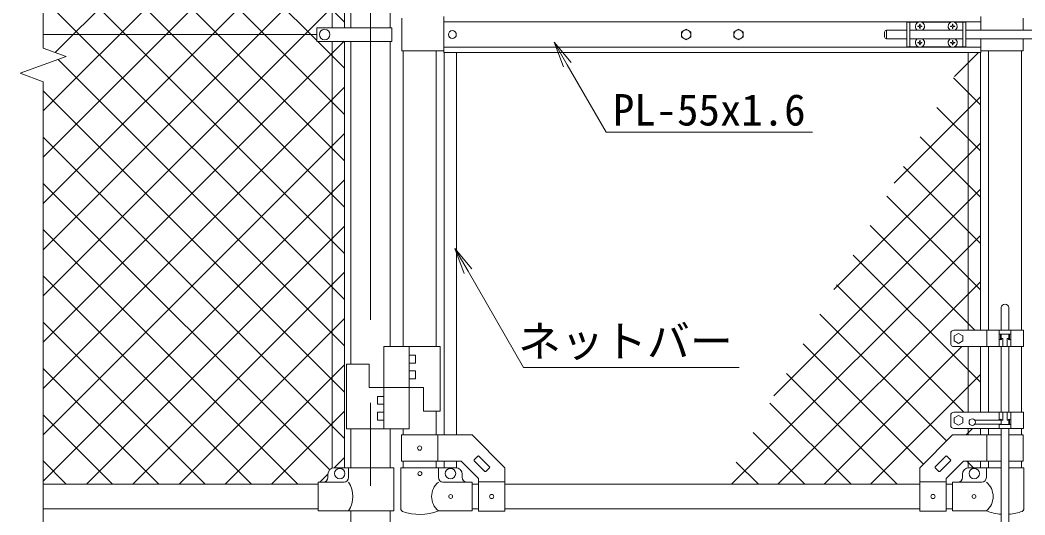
# Model space of a CAD drawing. Units: millimetres, scale not verified. Extents: x -4200 to 4200, y -2970 to 2970.
# Drawn here: x -51 to 1484, y -498 to 258 of the extents above; entities that cross this region are included whole.
import ezdxf
from ezdxf.enums import TextEntityAlignment as Align

# ---------------------------------------------------------------- set-up
doc = ezdxf.new("R2010")
doc.units = ezdxf.units.MM
doc.header["$LTSCALE"] = 20
doc.linetypes.add('USER1', pattern=[50.8, 31.75, -6.35, 6.35, -6.35])
for name, color, linetype, lineweight in [('0-2_D-BMK', 2, 'USER1', 13), ('0-3_D-STR1', 1, 'Continuous', 18), ('0-6_D-STR3', 3, 'Continuous', 13), ('0-7_0', 7, 'Continuous', 9), ('0-8_D-STR-DIM', 7, 'Continuous', 9), ('0-9_D-STR2', 7, 'Continuous', 9), ('0-A_D-STR-TXT', 7, 'Continuous', 9)]:
    doc.layers.add(name, color=color, linetype=linetype, lineweight=lineweight)
doc.styles.add('ＭＳ ゴシック', font='')
doc.styles.get('ＭＳ ゴシック').set_extended_font_data('MS Gothic')

# ---------------------------------------------------------------- blocks, each defined once
blk = doc.blocks.new('MLeader3')
at = {"layer": '0-7_0'}
blk.add_line((779, 186.87), (764.77, 224.84), dxfattribs=at)
for points in [[(790.54, 193.54), (764.77, 224.84), (784.77, 190.2)], [(784.77, 190.2), (844.16, 87.34), (1152.08, 87.34), (1159.28, 87.34)]]:
    blk.add_lwpolyline(points, dxfattribs=at)
blk = doc.blocks.new('MLeader4')
at = {"layer": '0-7_0'}
blk.add_line((627.49, -128.6), (613.27, -90.63), dxfattribs=at)
for points in [[(639.04, -121.93), (613.27, -90.63), (633.27, -125.27)], [(633.27, -125.27), (718.21, -272.4), (1040.32, -272.4), (1047.52, -272.4)]]:
    blk.add_lwpolyline(points, dxfattribs=at)

msp = doc.modelspace()

# ---------------------------------------------------------------- linework, layer by layer
at = {"layer": '0-2_D-BMK'}
msp.add_line((484.22, 1451.52), (484.22, -868.63), dxfattribs=at)
at = {"layer": '0-3_D-STR1'}
for p, q in [((425.72, 899), (425.72, 246.87)), ((444.72, 898.37), (444.72, 246.87)), ((453.97, 689.87), (453.97, 246.87)), ((514.47, 689.87), (514.47, 246.87)), ((425.72, 225.87), (425.72, -426.27)), ((444.72, 225.87), (444.72, -425.63)), ((453.97, 225.87), (453.97, -267.23)), ((514.47, 225.87), (514.47, -240.23)), ((533.97, 211.37), (533.97, -240.23)), ((584.77, 211.37), (584.77, -240.23)), ((596.87, 208.87), (596.87, -375.63)), ((615.87, 208.87), (615.87, -375.63)), ((1397.07, 208.87), (1397.07, -215.63)), ((1416.07, 208.87), (1416.07, -215.63)), ((1428.17, 211.37), (1428.17, -215.63)), ((1478.97, 211.37), (1478.97, -215.63)), ((1397.07, -240.63), (1397.07, -340.63)), ((1416.07, -240.63), (1416.07, -340.63)), ((1428.17, -240.63), (1428.17, -340.63)), ((1478.97, -240.63), (1478.97, -340.63)), ((584.77, -339.23), (584.77, -375.63)), ((453.97, -366.23), (453.97, -425.63)), ((514.47, -366.23), (514.47, -425.63)), ((533.97, -366.23), (533.97, -375.63)), ((1397.07, -365.63), (1397.07, -375.63)), ((1416.07, -365.63), (1416.07, -375.63)), ((1428.17, -365.63), (1428.17, -375.63)), ((1478.97, -365.63), (1478.97, -375.63)), ((533.97, -415.63), (533.97, -425.63)), ((584.77, -415.63), (584.77, -425.63)), ((596.87, -415.63), (596.87, -425.63)), ((615.87, -415.63), (615.87, -425.75)), ((1397.07, -415.63), (1397.07, -425.75)), ((1416.07, -415.63), (1416.07, -425.63)), ((1428.17, -415.63), (1428.17, -425.63)), ((1478.97, -415.63), (1478.97, -425.63)), ((404.22, -450.63), (-15.78, -450.63)), ((649.37, -450.63), (639.37, -450.63)), ((1323.57, -450.63), (689.37, -450.63)), ((1373.57, -450.63), (1363.57, -450.63)), ((404.22, -488.63), (-15.78, -488.63)), ((649.37, -488.63), (639.37, -488.63)), ((1323.57, -488.63), (689.37, -488.63)), ((1373.57, -488.63), (1363.57, -488.63)), ((453.97, -491.63), (453.97, -838.63)), ((514.47, -491.63), (514.47, -838.63))]:
    msp.add_line(p, q, dxfattribs=at)
at = {"layer": '0-6_D-STR3'}
for p, q in [((532.37, 261.37), (532.37, 211.37)), ((596.47, 263.87), (596.47, 208.87)), ((1416.47, 263.87), (1416.47, 242.87)), ((1481.07, 261.37), (1481.07, 242.87)), ((402.22, 225.87), (402.22, 246.87)), ((402.22, 246.87), (517.02, 246.87)), ((517.02, 225.87), (517.02, 246.87)), ((1416.47, 255.87), (596.47, 255.87)), ((1303.57, 255.37), (1303.57, 217.37)), ((1320.97, 255.37), (1303.57, 255.37)), ((1308.07, 255.37), (1308.07, 217.37)), ((1320.42, 248.47), (1320.42, 248.87)), ((1321.71, 248.45), (1320.42, 248.47)), ((1323.17, 252.02), (1323.15, 250.72)), ((1323.17, 245.72), (1323.15, 247.01)), ((1323.96, 252.02), (1323.17, 252.02)), ((1323.96, 245.72), (1323.17, 245.72)), ((1323.96, 252.02), (1323.98, 250.72)), ((1323.96, 245.72), (1323.98, 247.01)), ((1325.42, 249.29), (1326.72, 249.26)), ((1370.97, 255.37), (1326.16, 255.37)), ((1326.72, 249.26), (1326.72, 248.87)), ((1371.71, 249.29), (1370.42, 249.26)), ((1370.42, 249.26), (1370.42, 248.87)), ((1373.17, 252.02), (1373.15, 250.72)), ((1373.17, 245.72), (1373.15, 247.01)), ((1373.96, 252.02), (1373.17, 252.02)), ((1373.96, 245.72), (1373.17, 245.72)), ((1373.96, 252.02), (1373.98, 250.72)), ((1373.96, 245.72), (1373.98, 247.01)), ((1375.42, 248.45), (1376.72, 248.47)), ((1393.57, 255.37), (1376.16, 255.37)), ((1376.72, 248.47), (1376.72, 248.87)), ((1389.07, 255.37), (1389.07, 217.37)), ((1393.57, 255.37), (1393.57, 217.37)), ((402.22, 236.37), (-15.78, 236.37)), ((1269.62, 239.87), (1269.62, 232.87)), ((1283.57, 242.87), (1272.62, 242.87)), ((1272.62, 242.87), (1272.62, 229.87)), ((1283.41, 242.87), (1303.57, 242.87)), ((1308.07, 242.87), (1389.07, 242.87)), ((1393.57, 242.87), (1574.87, 242.87)), ((402.22, 225.87), (517.02, 225.87)), ((1416.47, 216.87), (596.47, 216.87)), ((1283.57, 229.87), (1272.62, 229.87)), ((1283.41, 229.87), (1303.57, 229.87)), ((1320.97, 217.37), (1303.57, 217.37)), ((1308.07, 229.87), (1389.07, 229.87)), ((1320.42, 223.47), (1320.42, 223.87)), ((1321.71, 223.45), (1320.42, 223.47)), ((1323.17, 227.02), (1323.15, 225.72)), ((1323.17, 220.72), (1323.15, 222.01)), ((1323.96, 227.02), (1323.17, 227.02)), ((1323.96, 220.72), (1323.17, 220.72)), ((1323.96, 227.02), (1323.98, 225.72)), ((1323.96, 220.72), (1323.98, 222.01)), ((1325.42, 224.29), (1326.72, 224.26)), ((1325.42, 223.45), (1326.72, 223.47)), ((1370.97, 217.37), (1326.16, 217.37)), ((1326.72, 224.26), (1326.72, 223.87)), ((1326.72, 223.47), (1326.72, 223.87)), ((1371.71, 224.29), (1370.42, 224.26)), ((1370.42, 224.26), (1370.42, 223.87)), ((1373.17, 227.02), (1373.15, 225.72)), ((1373.17, 220.72), (1373.15, 222.01)), ((1373.96, 227.02), (1373.17, 227.02)), ((1373.96, 220.72), (1373.17, 220.72)), ((1373.96, 227.02), (1373.98, 225.72)), ((1373.96, 220.72), (1373.98, 222.01)), ((1375.42, 224.29), (1376.72, 224.26)), ((1375.42, 223.45), (1376.72, 223.47)), ((1393.57, 217.37), (1376.16, 217.37)), ((1376.72, 224.26), (1376.72, 223.87)), ((1376.72, 223.47), (1376.72, 223.87)), ((1393.57, 229.87), (1574.87, 229.87)), ((1416.47, 229.87), (1416.47, 208.87)), ((1481.07, 229.87), (1481.07, 211.37)), ((596.47, 211.37), (532.37, 211.37)), ((1416.47, 208.87), (596.47, 208.87)), ((1416.47, 211.37), (1481.07, 211.37)), ((1447.57, -180.63), (1447.57, -215.63)), ((1459.57, -180.63), (1459.57, -215.63)), ((1370.57, -220.63), (1370.57, -235.63)), ((1481.57, -215.63), (1375.57, -215.63)), ((1382.57, -220.57), (1389.06, -224.33)), ((1389.06, -224.33), (1389.06, -231.83)), ((1425.56, -215.63), (1425.56, -240.63)), ((1444.56, -215.63), (1444.56, -240.63)), ((1462.57, -221.63), (1444.56, -221.63)), ((1446.86, -221.63), (1446.86, -229.95)), ((1447.57, -221.63), (1447.57, -229.7)), ((1448.57, -228.13), (1449.57, -228.13)), ((1450.07, -228.63), (1450.07, -240.63)), ((1457.07, -228.63), (1457.07, -240.63)), ((1457.57, -228.13), (1458.57, -228.13)), ((1459.57, -221.63), (1459.57, -229.7)), ((1460.27, -221.63), (1460.27, -228.13)), ((1460.27, -221.63), (1460.27, -229.95)), ((1462.57, -215.63), (1462.57, -240.63)), ((1481.57, -215.63), (1481.57, -240.63)), ((504.47, -240.23), (590.47, -240.23)), ((504.47, -240.23), (504.47, -366.23)), ((543.47, -240.23), (543.47, -366.23)), ((590.47, -240.23), (590.47, -339.23)), ((1481.57, -240.63), (1375.57, -240.63)), ((1447.57, -240.63), (1447.57, -340.63)), ((1459.57, -240.63), (1459.57, -340.63)), ((543.47, -253.73), (552.97, -253.73)), ((552.97, -253.73), (552.97, -265.73)), ((447.47, -267.23), (482.47, -267.23)), ((447.47, -267.23), (447.47, -366.23)), ((482.47, -267.23), (482.47, -303.23)), ((543.47, -265.73), (552.97, -265.73)), ((543.47, -277.73), (552.97, -277.73)), ((543.47, -289.73), (552.97, -289.73)), ((552.97, -277.73), (552.97, -289.73)), ((482.47, -303.23), (565.47, -303.23)), ((565.47, -303.23), (565.47, -339.23)), ((494.97, -328.73), (494.97, -316.73)), ((504.47, -316.73), (494.97, -316.73)), ((504.47, -328.73), (494.97, -328.73)), ((494.97, -352.73), (494.97, -340.73)), ((504.47, -340.73), (494.97, -340.73)), ((504.47, -352.73), (494.97, -352.73)), ((565.47, -339.23), (590.47, -339.23)), ((1370.57, -360.63), (1370.57, -345.63)), ((1481.57, -340.63), (1375.57, -340.63)), ((1382.57, -345.68), (1376.07, -349.43)), ((1376.07, -349.43), (1376.07, -356.94)), ((1389.06, -349.43), (1382.57, -345.68)), ((1444.56, -353.06), (1444.56, -340.63)), ((1446.86, -353.06), (1446.86, -351.32)), ((1447.57, -359.63), (1447.57, -351.56)), ((1447.57, -351.56), (1447.57, -354.7)), ((1450.07, -352.63), (1450.07, -340.63)), ((1457.07, -352.63), (1457.07, -340.63)), ((1459.57, -359.63), (1459.57, -351.56)), ((1459.57, -351.56), (1459.57, -354.7)), ((1460.27, -359.63), (1460.27, -351.32)), ((1462.57, -365.63), (1462.57, -340.63)), ((1481.57, -340.63), (1481.57, -365.63)), ((447.47, -366.23), (543.47, -366.23)), ((1481.57, -365.63), (1375.57, -365.63)), ((1376.07, -356.94), (1382.57, -360.69)), ((1447.57, -353.06), (1407.56, -353.06)), ((1447.57, -359.06), (1407.57, -359.06)), ((1444.56, -365.63), (1444.56, -359.06)), ((1462.57, -359.63), (1444.56, -359.63)), ((1446.86, -359.63), (1446.86, -359.06)), ((1447.57, -365.63), (1447.57, -568.63)), ((1448.57, -353.13), (1449.57, -353.13)), ((1457.57, -353.13), (1458.57, -353.13)), ((1459.57, -365.63), (1459.57, -568.63)), ((1460.27, -359.63), (1460.27, -353.13)), ((531.67, -415.63), (531.67, -375.63)), ((587.07, -415.63), (587.07, -375.63)), ((1373.57, -375.63), (1323.57, -425.63)), ((1447.57, -375.63), (1373.57, -375.63)), ((1425.87, -415.63), (1425.87, -375.63)), ((1481.27, -375.63), (1459.57, -375.63)), ((1481.27, -415.63), (1481.27, -375.63)), ((642.7, -413.62), (648.35, -407.97)), ((649.77, -407.97), (666.03, -424.23)), ((1363.16, -407.97), (1346.9, -424.23)), ((1370.23, -413.62), (1364.58, -407.97)), ((519.92, -425.63), (429.22, -425.63)), ((450.82, -425.63), (450.82, -440.63)), ((519.92, -425.63), (519.92, -491.63)), ((530.82, -425.63), (587.92, -425.63)), ((530.82, -425.63), (530.82, -489.33)), ((531.67, -415.63), (622.8, -415.63)), ((587.92, -425.63), (587.92, -440.63)), ((587.92, -425.63), (614.37, -425.63)), ((622.8, -415.63), (649.37, -442.2)), ((642.7, -415.04), (658.96, -431.3)), ((660.38, -431.3), (666.03, -425.64)), ((689.37, -491.88), (689.37, -425.63)), ((1323.57, -491.88), (1323.57, -425.63)), ((1352.55, -431.3), (1346.9, -425.64)), ((1370.23, -415.04), (1353.97, -431.3)), ((1390.13, -415.63), (1363.57, -442.2)), ((1447.57, -415.63), (1390.13, -415.63)), ((1425.02, -425.63), (1398.57, -425.63)), ((1425.02, -425.63), (1425.02, -440.63)), ((1447.57, -425.63), (1425.02, -425.63)), ((1481.27, -415.63), (1459.57, -415.63)), ((1482.12, -425.63), (1459.57, -425.63)), ((1482.12, -425.63), (1482.12, -489.33)), ((419.22, -435.63), (419.22, -440.63)), ((624.37, -440.63), (624.37, -435.63)), ((649.37, -491.88), (649.37, -442.2)), ((1363.57, -491.88), (1363.57, -442.2)), ((1388.57, -440.63), (1388.57, -435.63)), ((443.82, -447.63), (404.22, -447.63)), ((404.22, -447.63), (404.22, -491.63)), ((639.37, -447.63), (594.92, -447.63)), ((639.37, -491.63), (639.37, -447.63)), ((649.37, -447.38), (689.37, -447.38)), ((1363.57, -447.38), (1323.57, -447.38)), ((1373.57, -447.63), (1418.02, -447.63)), ((1373.57, -491.63), (1373.57, -447.63)), ((519.92, -491.63), (404.22, -491.63)), ((639.37, -491.63), (587.92, -491.63)), ((649.37, -491.88), (689.37, -491.88)), ((1363.57, -491.88), (1323.57, -491.88)), ((1373.57, -491.63), (1425.02, -491.63))]:
    msp.add_line(p, q, dxfattribs=at)
for points in [[(1321.71, 249.29), (1320.42, 249.26), (1320.42, 248.87)], [(1325.42, 248.45), (1326.72, 248.47), (1326.72, 248.87)], [(1371.71, 248.45), (1370.42, 248.47), (1370.42, 248.87)], [(1375.42, 249.29), (1376.72, 249.26), (1376.72, 248.87)], [(1321.71, 224.29), (1320.42, 224.26), (1320.42, 223.87)], [(1371.71, 223.45), (1370.42, 223.47), (1370.42, 223.87)], [(1389.06, -231.83), (1382.57, -235.59), (1376.07, -231.83), (1376.07, -224.33), (1382.57, -220.57)], [(1382.57, -360.69), (1389.06, -356.94), (1389.06, -349.43)], [(531.67, -375.63), (639.37, -375.63), (689.37, -425.63)]]:
    msp.add_lwpolyline(points, dxfattribs=at)
for points in [[(966.47, 244.47), (959.45, 240.42), (959.45, 232.32), (966.47, 228.27), (973.48, 232.32), (973.48, 240.42)], [(1046.47, 244.47), (1039.45, 240.42), (1039.45, 232.32), (1046.47, 228.27), (1053.48, 232.32), (1053.48, 240.42)]]:
    msp.add_lwpolyline(points, close=True, dxfattribs=at)
for centre, radius in [((414.22, 236.37), 8), ((609.37, 236.37), 6), ((966.47, 236.37), 7.03), ((1046.47, 236.37), 7.03), ((1403.57, -356.06), 5), ((559.37, -395.63), 3.25), ((437.22, -434.63), 8), ((606.37, -434.63), 8), ((1406.57, -434.63), 8), ((559.77, -434.63), 3), ((606.77, -469.63), 3), ((669.37, -469.63), 3.25), ((1343.57, -469.63), 3.25), ((1406.17, -469.63), 3)]:
    msp.add_circle(centre, radius, dxfattribs=at)
for centre, radius, start, end in [((1323.57, 248.87), 7, 0, 180), ((1323.57, 248.87), 7, 180, 238.99728), ((1321.66, 250.77), 1.49, 270, 0), ((1321.66, 246.96), 1.49, 0, 90), ((1325.47, 250.77), 1.49, 180, 270), ((1325.47, 246.96), 1.49, 90, 180), ((1323.57, 248.87), 7, 301.00272, 0), ((1373.57, 248.87), 7, 0, 180), ((1373.57, 248.87), 7, 180, 238.99728), ((1371.66, 250.77), 1.49, 270, 0), ((1371.66, 246.96), 1.49, 0, 90), ((1375.47, 250.77), 1.49, 180, 270), ((1375.47, 246.96), 1.49, 90, 180), ((1373.57, 248.87), 7, 301.00272, 0), ((1272.62, 239.87), 3, 90, 180), ((1272.62, 232.87), 3, 180, 270), ((1323.57, 223.87), 7, 121.00272, 180), ((1323.57, 223.87), 7, 180, 0), ((1321.66, 225.77), 1.49, 270, 0), ((1321.66, 221.96), 1.49, 0, 90), ((1325.47, 225.77), 1.49, 180, 270), ((1325.47, 221.96), 1.49, 90, 180), ((1323.57, 223.87), 7, 0, 58.99728), ((1373.57, 223.87), 7, 121.00272, 180), ((1373.57, 223.87), 7, 180, 0), ((1371.66, 225.77), 1.49, 270, 0), ((1371.66, 221.96), 1.49, 0, 90), ((1375.47, 225.77), 1.49, 180, 270), ((1375.47, 221.96), 1.49, 90, 180), ((1373.57, 223.87), 7, 0, 58.99728), ((1453.57, -181.73), 6.1, 10.38886, 169.61114), ((1375.57, -220.63), 5, 90, 180), ((1446.56, -227.96), 2.01, 184.89299, 355.10701), ((1449.57, -228.63), 0.5, 0, 90), ((1457.57, -228.63), 0.5, 90, 180), ((1460.57, -227.96), 2.01, 184.89299, 355.10701), ((1375.57, -235.63), 5, 180, 270), ((1375.57, -345.63), 5, 90, 180), ((1446.56, -353.3), 2.01, 4.89299, 175.10701), ((1449.57, -352.63), 0.5, 270, 0), ((1457.57, -352.63), 0.5, 180, 270), ((1460.57, -353.3), 2.01, 4.89299, 175.10701), ((1375.57, -360.63), 5, 180, 270), ((643.41, -414.33), 1, 135, 225), ((649.06, -408.67), 1, 45, 135), ((1363.87, -408.67), 1, 45, 135), ((1369.53, -414.33), 1, 315, 45), ((429.22, -435.63), 10, 90, 180), ((614.37, -435.63), 10, 0, 90), ((665.33, -424.94), 1, 315, 45), ((1347.6, -424.94), 1, 135, 225), ((1398.57, -435.63), 10, 90, 180), ((412.22, -440.63), 7, 270, 0), ((443.82, -440.63), 7, 270, 0), ((594.92, -440.63), 7, 180, 270), ((631.37, -440.63), 7, 180, 270), ((659.67, -430.59), 1, 225, 315), ((1353.26, -430.59), 1, 225, 315), ((1381.57, -440.63), 7, 270, 0), ((1418.02, -440.63), 7, 270, 0), ((416.6, -469.63), 40.68, 327.25964, 32.74036), ((606.11, -469.63), 28.55, 129.59418, 230.40582), ((1406.82, -469.63), 28.55, 309.59418, 50.40582), ((534.12, -489.33), 3.3, 180, 250.77949), ((1478.82, -489.33), 3.3, 289.22051, 0), ((559.37, -416.9), 80, 250.77949, 290.9084), ((1453.57, -416.9), 80, 249.0916, 265.69865), ((1453.57, -416.9), 80, 274.30109, 289.22051)]:
    msp.add_arc(centre, radius, start, end, dxfattribs=at)
at = {"layer": '0-8_D-STR-DIM'}
for p, q in [((-15.78, 1451.52), (-15.78, 215.59)), ((19.45, 202.77), (-15.78, 215.59)), ((-51.02, 177.12), (19.45, 202.77)), ((-15.78, 164.29), (-51.02, 177.12)), ((-15.78, 164.29), (-15.78, -645.94))]:
    msp.add_line(p, q, dxfattribs=at)
at = {"layer": '0-9_D-STR2'}
for p, q in [((444.72, 255.5), (-15.78, 716)), ((402.22, 227.29), (-15.78, 645.29)), ((2.71, 208.86), (444.72, 650.86)), ((-15.78, 119.65), (444.72, 580.15)), ((444.72, 114.08), (-15.78, 574.58)), ((-15.36, 49.37), (444.72, 509.44)), ((444.72, 43.37), (-15.78, 503.87)), ((-15.78, -21.77), (444.72, 438.73)), ((444.72, -27.34), (-15.78, 433.16)), ((-15.78, -92.48), (444.72, 368.02)), ((444.72, -98.05), (-15.78, 362.45)), ((-15.78, -163.19), (444.72, 297.31)), ((444.72, -168.76), (-15.78, 291.74)), ((-15.78, -233.9), (444.19, 226.07)), ((444.72, 184.79), (403.64, 225.87)), ((1376.16, 172.14), (1413.14, 209.12)), ((444.72, -239.47), (7.01, 198.24)), ((1416.07, 129.14), (1375.04, 170.16)), ((-15.78, -304.61), (444.72, 155.89)), ((444.72, -310.18), (-15.78, 150.32)), ((1284.18, 9.45), (1416.07, 141.33)), ((1416.07, 58.42), (1349.5, 124.99)), ((-15.78, -375.32), (444.72, 85.18)), ((444.72, -380.89), (-15.78, 79.61)), ((1416.07, -12.29), (1323.96, 79.82)), ((1192.21, -153.24), (1416.07, 70.62)), ((1416.07, -83), (1298.43, 34.64)), ((-15.78, -446.04), (444.72, 14.46)), ((421.91, -428.8), (-15.78, 8.9)), ((1100.23, -315.92), (1416.07, -0.09)), ((1416.07, -153.71), (1272.89, -10.53)), ((50.33, -450.63), (444.72, -56.25)), ((1407.28, -215.63), (1247.35, -55.7)), ((373.03, -450.63), (-15.78, -61.81)), ((1036.48, -450.38), (1416.07, -70.8)), ((1416.07, -295.13), (1221.81, -100.87)), ((302.32, -450.63), (-15.78, -132.52)), ((121.04, -450.63), (444.72, -126.96)), ((1107.19, -450.38), (1416.07, -141.51)), ((1390.86, -340.63), (1196.27, -146.05)), ((191.75, -450.63), (444.72, -197.67)), ((1364.23, -384.72), (1170.73, -191.22)), ((231.61, -450.63), (-15.78, -203.23)), ((1328.88, -420.07), (1145.2, -236.39)), ((1177.9, -450.38), (1387.65, -240.63)), ((160.9, -450.63), (-15.78, -273.95)), ((262.46, -450.63), (444.72, -268.38)), ((1288.48, -450.38), (1119.66, -281.56)), ((1248.61, -450.38), (1416.07, -282.93)), ((1217.77, -450.38), (1094.12, -326.74)), ((90.19, -450.63), (-15.78, -344.66)), ((333.17, -450.63), (444.72, -339.09)), ((1394.32, -375.38), (1404.08, -365.63)), ((1416.07, -365.84), (1415.86, -365.63)), ((1147.06, -450.38), (1068.58, -371.91)), ((428.88, -425.64), (444.72, -409.8)), ((19.48, -450.63), (-15.78, -415.37)), ((1076.34, -450.38), (1043.04, -417.08)), ((1405.15, -425.63), (1395.15, -415.63)), ((406.88, -447.63), (419.22, -435.29))]:
    msp.add_line(p, q, dxfattribs=at)

# ---------------------------------------------------------------- block references
at = {"layer": '0-7_0'}
for name in ['MLeader3', 'MLeader4']:
    msp.add_blockref(name, (0, 0), dxfattribs=at)

# ---------------------------------------------------------------- texts
at = {"layer": '0-A_D-STR-TXT', "style": 'ＭＳ ゴシック'}
for s, p in [('PL-55x1.6', (854.41, 82.87)), ('ネットバー', (709.68, -270.78))]:
    msp.add_text(s, height=48.09, dxfattribs=at).set_placement(p, align=Align.BOTTOM_LEFT)

doc.saveas('drawing.dxf')
